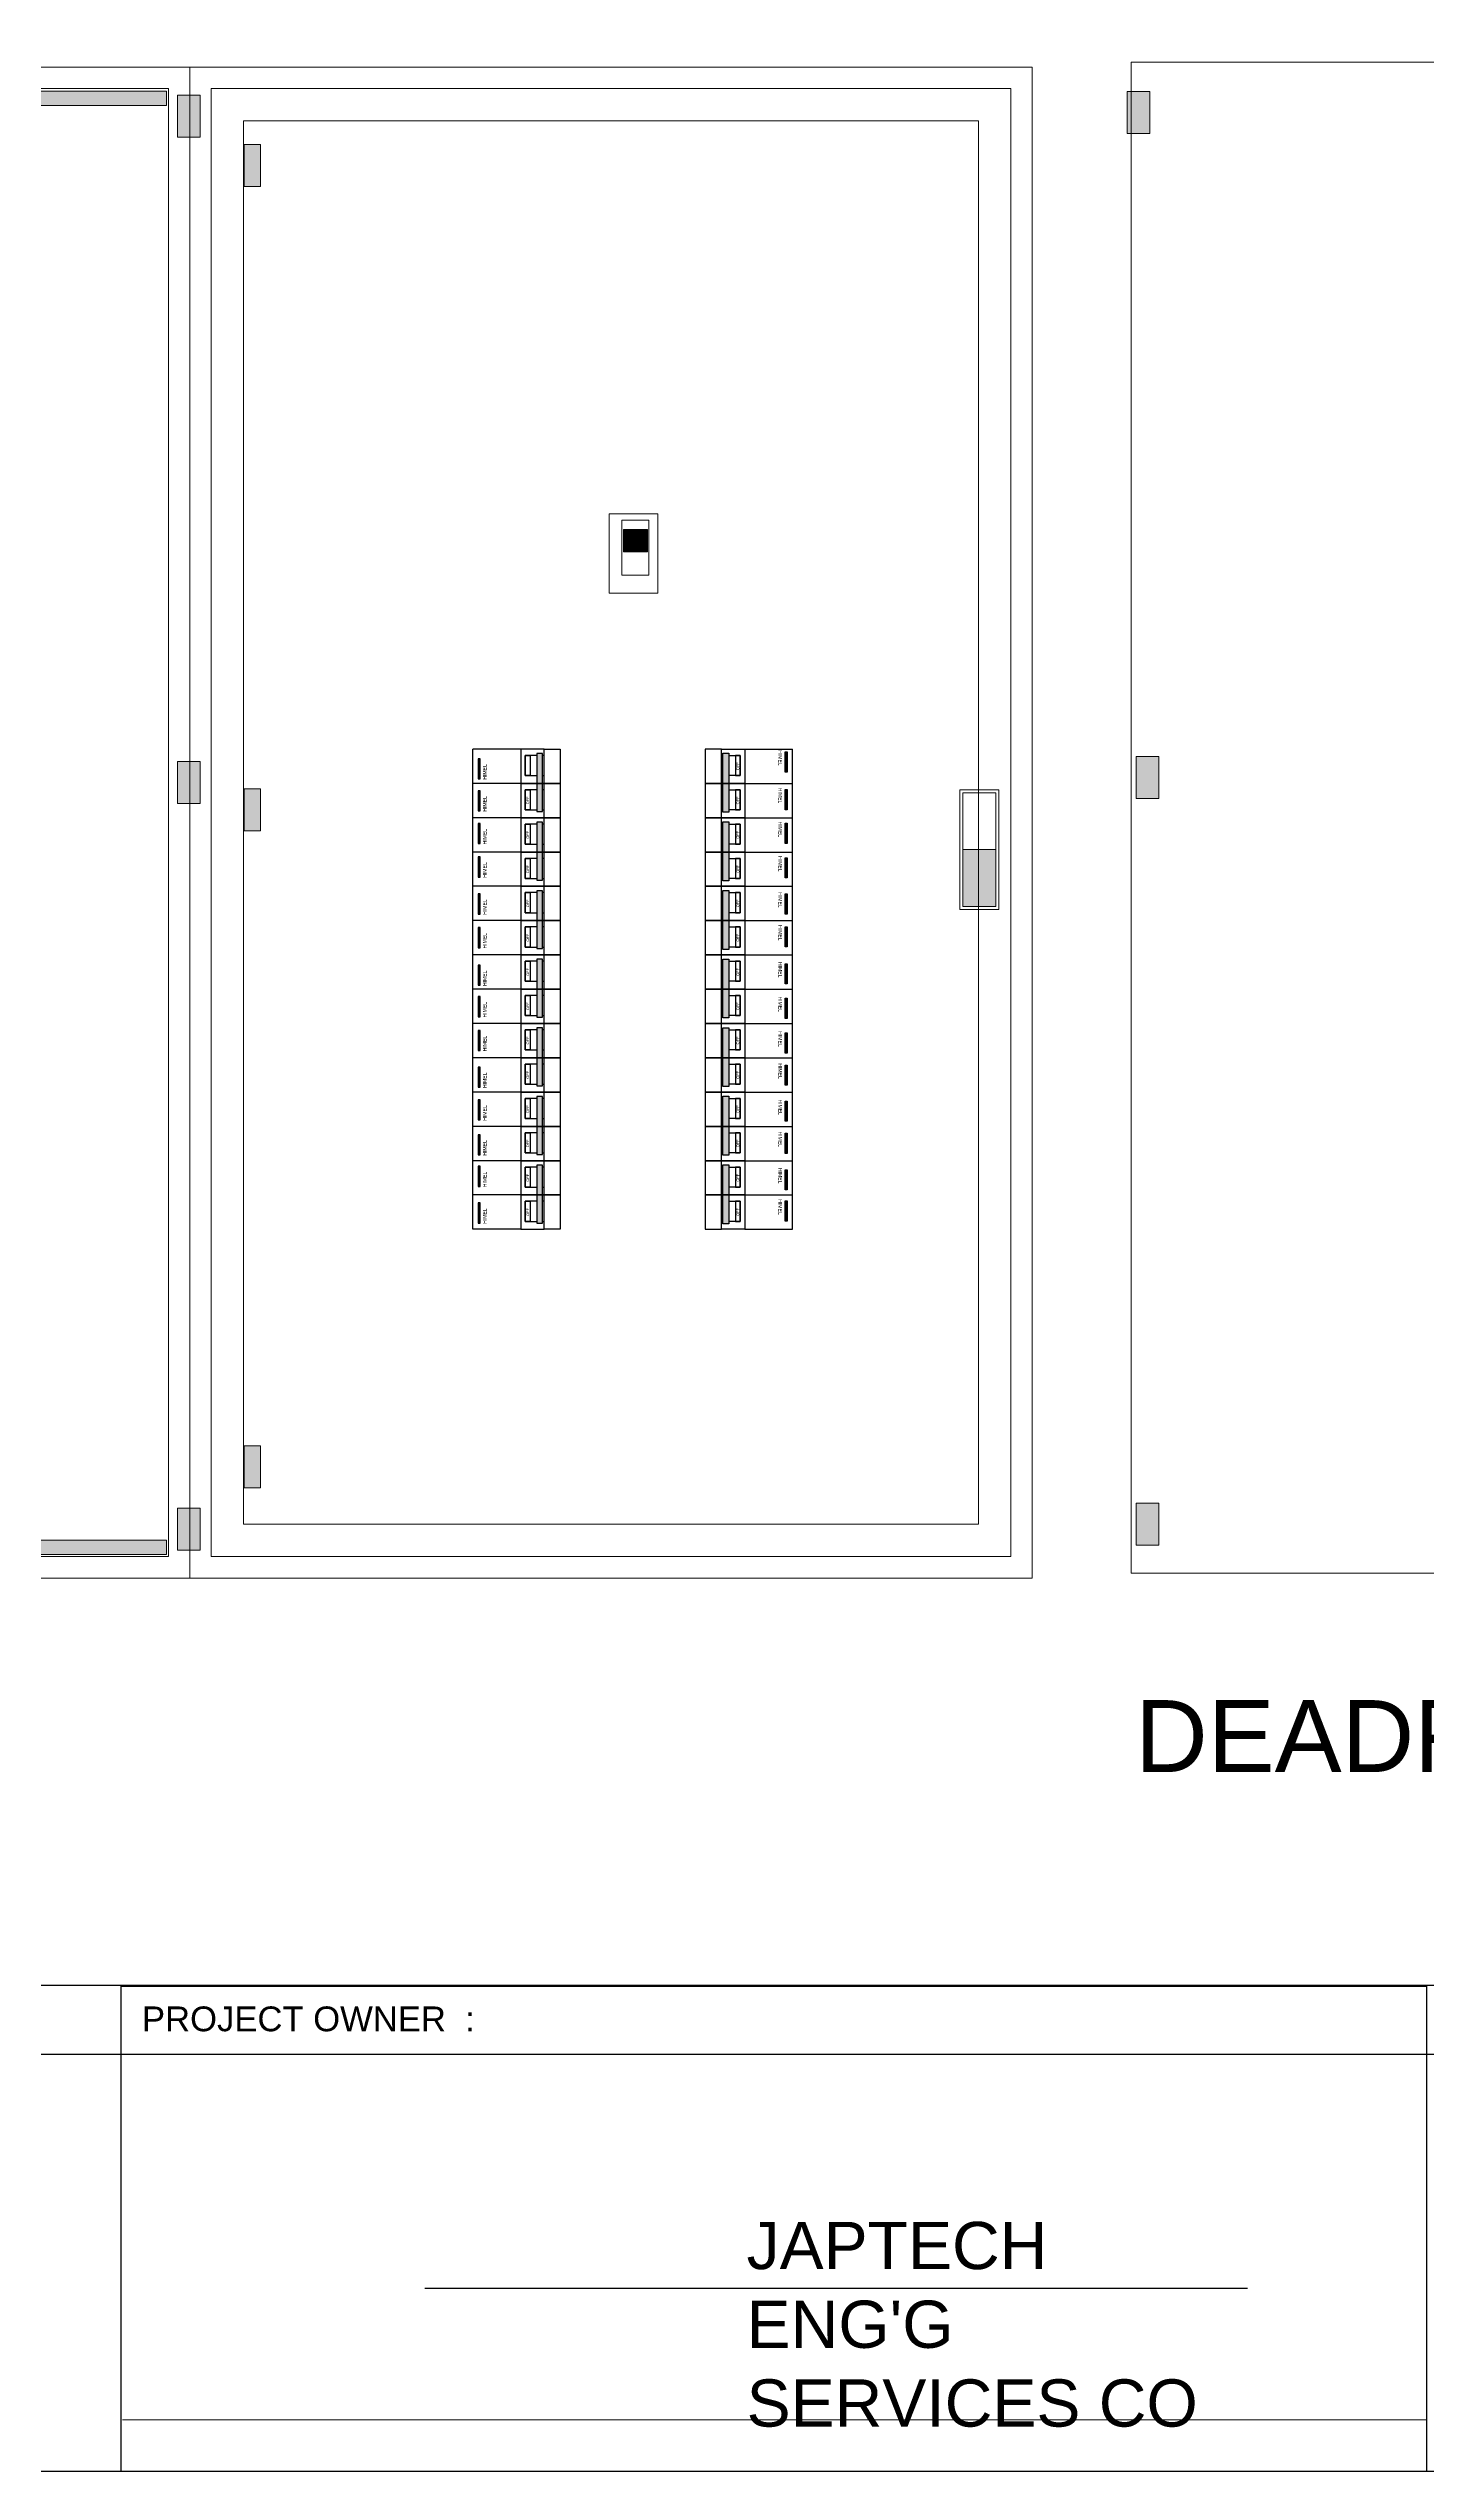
# Model space of a CAD drawing. Header units: inches. Extents: x 18739 to 22272, y 3658 to 7913.
# Drawn here: x 20635.8 to 20905, y 6592.1 to 7065.6 of the extents above; entities that cross this region are included whole.
import ezdxf

# ---------------------------------------------------------------- set-up
doc = ezdxf.new("R2010")
doc.units = ezdxf.units.IN
doc.header["$MEASUREMENT"] = 0
doc.layers.add('125-250AT', color=7, linetype='Continuous', lineweight=13)
doc.layers.add('ENCLOSRURE', color=7, linetype='Continuous', lineweight=20)
doc.layers.add('20-80AT', color=85, linetype='Continuous')
doc.styles.get("Standard").update_dxf_attribs({"font": 'arial.ttf'})
doc.styles.add('style2', font='swissk.ttf')

msp = doc.modelspace()

# ---------------------------------------------------------------- hatches: boundary and pattern name
h = msp.add_hatch(color=1)
h.dxf.hatch_style = 1
h.paths.add_polyline_path([(20732.34111, 6927.80254), (20731.19808, 6927.80254), (20731.19808, 6916.47149), (20732.34111, 6916.47149)])
h = msp.add_hatch(color=1)
h.dxf.hatch_style = 1
h.paths.add_polyline_path([(20767.5494, 6927.83818), (20768.69242, 6927.83818), (20768.69242, 6916.33147), (20767.5494, 6916.33147)])
h = msp.add_hatch(color=1)
h.dxf.hatch_style = 1
h.paths.add_polyline_path([(20780.10034, 6928.11845), (20779.71598, 6928.11845), (20779.71598, 6924.18028), (20780.10034, 6924.18028)])
h = msp.add_hatch(color=1)
h.dxf.hatch_style = 1
h.paths.add_polyline_path([(20719.73929, 6922.8287), (20720.12365, 6922.8287), (20720.12365, 6926.76687), (20719.73929, 6926.76687)])
h = msp.add_hatch(color=1)
h.dxf.hatch_style = 1
h.paths.add_polyline_path([(20719.73929, 6916.58282), (20720.12365, 6916.58282), (20720.12365, 6920.52099), (20719.73929, 6920.52099)])
h = msp.add_hatch(color=1)
h.dxf.hatch_style = 1
h.paths.add_polyline_path([(20780.10034, 6920.74921), (20779.71598, 6920.74921), (20779.71598, 6916.81104), (20780.10034, 6916.81104)])
h = msp.add_hatch(color=1)
h.dxf.hatch_style = 1
h.paths.add_polyline_path([(20719.73929, 6910.18238), (20720.12365, 6910.18238), (20720.12365, 6914.12055), (20719.73929, 6914.12055)])
h = msp.add_hatch(color=1)
h.dxf.hatch_style = 1
h.paths.add_polyline_path([(20732.34106, 6914.39805), (20731.19804, 6914.39805), (20731.19804, 6903.067), (20732.34106, 6903.067)])
h = msp.add_hatch(color=1)
h.dxf.hatch_style = 1
h.paths.add_polyline_path([(20767.54935, 6914.43369), (20768.69237, 6914.43369), (20768.69237, 6902.92698), (20767.54935, 6902.92698)])
h = msp.add_hatch(color=1)
h.dxf.hatch_style = 1
h.paths.add_polyline_path([(20780.10034, 6914.16392), (20779.71598, 6914.16392), (20779.71598, 6910.22575), (20780.10034, 6910.22575)])
h = msp.add_hatch(color=1)
h.dxf.hatch_style = 1
h.paths.add_polyline_path([(20719.73929, 6903.66602), (20720.12365, 6903.66602), (20720.12365, 6907.60419), (20719.73929, 6907.60419)])
h = msp.add_hatch(color=1)
h.dxf.hatch_style = 1
h.paths.add_polyline_path([(20780.10034, 6907.42189), (20779.71598, 6907.42189), (20779.71598, 6903.48372), (20780.10034, 6903.48372)])
h = msp.add_hatch(color=1)
h.dxf.hatch_style = 1
h.paths.add_polyline_path([(20719.73929, 6896.4158), (20720.12365, 6896.4158), (20720.12365, 6900.35397), (20719.73929, 6900.35397)])
h = msp.add_hatch(color=1)
h.dxf.hatch_style = 1
h.paths.add_polyline_path([(20732.34101, 6900.99357), (20731.19799, 6900.99357), (20731.19799, 6889.66251), (20732.34101, 6889.66251)])
h = msp.add_hatch(color=1)
h.dxf.hatch_style = 1
h.paths.add_polyline_path([(20767.5493, 6901.0292), (20768.69232, 6901.0292), (20768.69232, 6889.52249), (20767.5493, 6889.52249)])
h = msp.add_hatch(color=1)
h.dxf.hatch_style = 1
h.paths.add_polyline_path([(20780.10034, 6900.36642), (20779.71598, 6900.36642), (20779.71598, 6896.42825), (20780.10034, 6896.42825)])
h = msp.add_hatch(color=1)
h.dxf.hatch_style = 1
h.paths.add_polyline_path([(20719.73929, 6889.84812), (20720.12365, 6889.84812), (20720.12365, 6893.78629), (20719.73929, 6893.78629)])
h = msp.add_hatch(color=1)
h.dxf.hatch_style = 1
h.paths.add_polyline_path([(20780.10034, 6893.93785), (20779.71598, 6893.93785), (20779.71598, 6889.99968), (20780.10034, 6889.99968)])
h = msp.add_hatch(color=1)
h.dxf.hatch_style = 1
h.paths.add_polyline_path([(20719.73929, 6882.50299), (20720.12365, 6882.50299), (20720.12365, 6886.44117), (20719.73929, 6886.44117)])
h = msp.add_hatch(color=1)
h.dxf.hatch_style = 1
h.paths.add_polyline_path([(20732.34111, 6887.58908), (20731.19808, 6887.58908), (20731.19808, 6876.25803), (20732.34111, 6876.25803)])
h = msp.add_hatch(color=1)
h.dxf.hatch_style = 1
h.paths.add_polyline_path([(20767.5494, 6887.62471), (20768.69242, 6887.62471), (20768.69242, 6876.118), (20767.5494, 6876.118)])
h = msp.add_hatch(color=1)
h.dxf.hatch_style = 1
h.paths.add_polyline_path([(20780.10034, 6886.72534), (20779.71598, 6886.72534), (20779.71598, 6882.78717), (20780.10034, 6882.78717)])
h = msp.add_hatch(color=1)
h.dxf.hatch_style = 1
h.paths.add_polyline_path([(20719.73929, 6876.36748), (20720.12365, 6876.36748), (20720.12365, 6880.30565), (20719.73929, 6880.30565)])
h = msp.add_hatch(color=1)
h.dxf.hatch_style = 1
h.paths.add_polyline_path([(20780.10034, 6879.98331), (20779.71598, 6879.98331), (20779.71598, 6876.04514), (20780.10034, 6876.04514)])
h = msp.add_hatch(color=1)
h.dxf.hatch_style = 1
h.paths.add_polyline_path([(20719.73929, 6869.74756), (20720.12365, 6869.74756), (20720.12365, 6873.68573), (20719.73929, 6873.68573)])
h = msp.add_hatch(color=1)
h.dxf.hatch_style = 1
h.paths.add_polyline_path([(20732.34106, 6874.18459), (20731.19804, 6874.18459), (20731.19804, 6862.85354), (20732.34106, 6862.85354)])
h = msp.add_hatch(color=1)
h.dxf.hatch_style = 1
h.paths.add_polyline_path([(20767.54935, 6874.22022), (20768.69237, 6874.22022), (20768.69237, 6862.71351), (20767.54935, 6862.71351)])
h = msp.add_hatch(color=1)
h.dxf.hatch_style = 1
h.paths.add_polyline_path([(20780.10034, 6873.19029), (20779.71598, 6873.19029), (20779.71598, 6869.25212), (20780.10034, 6869.25212)])
h = msp.add_hatch(color=1)
h.dxf.hatch_style = 1
h.paths.add_polyline_path([(20719.73929, 6862.57523), (20720.12365, 6862.57523), (20720.12365, 6866.5134), (20719.73929, 6866.5134)])
h = msp.add_hatch(color=1)
h.dxf.hatch_style = 1
h.paths.add_polyline_path([(20780.10034, 6866.91875), (20779.71598, 6866.91875), (20779.71598, 6862.98058), (20780.10034, 6862.98058)])
h = msp.add_hatch(color=1)
h.dxf.hatch_style = 1
h.paths.add_polyline_path([(20719.73929, 6856.18067), (20720.12365, 6856.18067), (20720.12365, 6860.11884), (20719.73929, 6860.11884)])
h = msp.add_hatch(color=1)
h.dxf.hatch_style = 1
h.paths.add_polyline_path([(20732.34101, 6860.7801), (20731.19799, 6860.7801), (20731.19799, 6849.44905), (20732.34101, 6849.44905)])
h = msp.add_hatch(color=1)
h.dxf.hatch_style = 1
h.paths.add_polyline_path([(20767.5493, 6860.81573), (20768.69232, 6860.81573), (20768.69232, 6849.30902), (20767.5493, 6849.30902)])
h = msp.add_hatch(color=1)
h.dxf.hatch_style = 1
h.paths.add_polyline_path([(20780.10034, 6859.86297), (20779.71598, 6859.86297), (20779.71598, 6855.9248), (20780.10034, 6855.9248)])
h = msp.add_hatch(color=1)
h.dxf.hatch_style = 1
h.paths.add_polyline_path([(20719.73929, 6849.35394), (20720.12365, 6849.35394), (20720.12365, 6853.29211), (20719.73929, 6853.29211)])
h = msp.add_hatch(color=1)
h.dxf.hatch_style = 1
h.paths.add_polyline_path([(20780.10034, 6853.59143), (20779.71598, 6853.59143), (20779.71598, 6849.65326), (20780.10034, 6849.65326)])
h = msp.add_hatch(color=1)
h.dxf.hatch_style = 1
h.paths.add_polyline_path([(20732.34097, 6847.37561), (20731.19794, 6847.37561), (20731.19794, 6836.04456), (20732.34097, 6836.04456)])
h = msp.add_hatch(color=1)
h.dxf.hatch_style = 1
h.paths.add_polyline_path([(20767.54925, 6847.41124), (20768.69228, 6847.41124), (20768.69228, 6835.90454), (20767.54925, 6835.90454)])
h = msp.add_hatch(color=1)
h.dxf.hatch_style = 1
h.paths.add_polyline_path([(20719.73929, 6843.19246), (20720.12365, 6843.19246), (20720.12365, 6847.13063), (20719.73929, 6847.13063)])
h = msp.add_hatch(color=1)
h.dxf.hatch_style = 1
h.paths.add_polyline_path([(20780.10034, 6846.46795), (20779.71598, 6846.46795), (20779.71598, 6842.52978), (20780.10034, 6842.52978)])
h = msp.add_hatch(color=1)
h.dxf.hatch_style = 1
h.paths.add_polyline_path([(20719.73929, 6836.02013), (20720.12365, 6836.02013), (20720.12365, 6839.9583), (20719.73929, 6839.9583)])
h = msp.add_hatch(color=1)
h.dxf.hatch_style = 1
h.paths.add_polyline_path([(20780.10034, 6840.35314), (20779.71598, 6840.35314), (20779.71598, 6836.41497), (20780.10034, 6836.41497)])
at = {"layer": 'ENCLOSRURE'}
h = msp.add_hatch(color=8, dxfattribs=at)
h.dxf.hatch_style = 1
h.paths.add_polyline_path([(20505.39126, 7054.40859), (20658.87877, 7054.40859), (20658.87877, 7057.25287), (20502.99011, 7057.25287)])
h = msp.add_hatch(color=0, dxfattribs=at)
h.dxf.hatch_style = 1
h.paths.add_polyline_path([(20665.42983, 7056.45159), (20661.00715, 7056.45159), (20661.00715, 7048.24343), (20665.42983, 7048.24343)])
h = msp.add_hatch(color=0, dxfattribs=at)
h.dxf.hatch_style = 1
h.paths.add_polyline_path([(20850.93578, 7057.16198), (20846.5131, 7057.16198), (20846.5131, 7048.95382), (20850.93578, 7048.95382)])
h = msp.add_hatch(color=0, dxfattribs=at)
h.dxf.hatch_style = 1
h.paths.add_polyline_path([(20677.25069, 7046.80448), (20674.02864, 7046.80448), (20674.02864, 7038.59632), (20677.25069, 7038.59632)])
h = msp.add_hatch(color=6, dxfattribs=at)
h.dxf.hatch_style = 1
h.paths.add_polyline_path([(20752.84143, 6971.57253), (20748.10574, 6971.57253), (20748.10574, 6967.24325), (20752.84143, 6967.24325)])
h = msp.add_hatch(color=0, dxfattribs=at)
h.dxf.hatch_style = 1
h.paths.add_polyline_path([(20665.42983, 6926.22901), (20661.00715, 6926.22901), (20661.00715, 6918.02085), (20665.42983, 6918.02085)])
h = msp.add_hatch(color=0, dxfattribs=at)
h.dxf.hatch_style = 1
h.paths.add_polyline_path([(20852.69402, 6927.21035), (20848.27134, 6927.21035), (20848.27134, 6919.00219), (20852.69402, 6919.00219)])
h = msp.add_hatch(color=0, dxfattribs=at)
h.dxf.hatch_style = 1
h.paths.add_polyline_path([(20677.25069, 6920.8729), (20674.02864, 6920.8729), (20674.02864, 6912.66474), (20677.25069, 6912.66474)])
h = msp.add_hatch(color=1, dxfattribs=at)
h.dxf.hatch_style = 1
h.paths.add_polyline_path([(20814.43874, 6897.90622), (20820.8687, 6897.90622), (20820.8687, 6909.02291), (20814.43874, 6909.02291)])
h = msp.add_hatch(color=0, dxfattribs=at)
h.dxf.hatch_style = 1
h.paths.add_polyline_path([(20677.25069, 6792.49369), (20674.02864, 6792.49369), (20674.02864, 6784.28553), (20677.25069, 6784.28553)])
h = msp.add_hatch(color=0, dxfattribs=at)
h.dxf.hatch_style = 1
h.paths.add_polyline_path([(20852.69402, 6781.29073), (20848.27134, 6781.29073), (20848.27134, 6773.08257), (20852.69402, 6773.08257)])
h = msp.add_hatch(color=0, dxfattribs=at)
h.dxf.hatch_style = 1
h.paths.add_polyline_path([(20665.42983, 6780.3094), (20661.00715, 6780.3094), (20661.00715, 6772.10124), (20665.42983, 6772.10124)])
h = msp.add_hatch(color=8, dxfattribs=at)
h.dxf.hatch_style = 1
h.paths.add_polyline_path([(20505.39126, 6771.24092), (20658.87877, 6771.24092), (20658.87877, 6774.08519), (20502.99011, 6774.08519)])

# ---------------------------------------------------------------- linework, layer by layer
at = {"color": 0}
for p, q in [((20728.05846, 6928.6573), (20718.72756, 6928.65709)), ((20771.83199, 6928.65711), (20781.16289, 6928.65711)), ((20728.05841, 6915.25281), (20718.72751, 6915.2526)), ((20771.83195, 6915.25262), (20781.16285, 6915.25262)), ((20728.05837, 6901.84832), (20718.72747, 6901.84811)), ((20771.8319, 6901.84813), (20781.1628, 6901.84813)), ((20728.05846, 6888.44383), (20718.72756, 6888.44362)), ((20771.83199, 6888.44364), (20781.16289, 6888.44364)), ((20728.05841, 6875.03935), (20718.72751, 6875.03913)), ((20771.83195, 6875.03916), (20781.16285, 6875.03916)), ((20728.05837, 6861.63486), (20718.72747, 6861.63464)), ((20771.8319, 6861.63467), (20781.1628, 6861.63467)), ((20728.05832, 6848.23037), (20718.72742, 6848.23015)), ((20771.83185, 6848.23018), (20781.16275, 6848.23018)), ((20728.05827, 6834.82588), (20718.72737, 6834.82567)), ((20771.83181, 6834.82569), (20781.16271, 6834.82569))]:
    msp.add_line(p, q, dxfattribs=at)
for p, q in [((20211.33487, 6687.12318, -33.60868), (21160.54527, 6687.12318, -33.60868)), ((21234.31633, 6673.52864, -33.6051), (20474.77971, 6673.52858, -33.64915))]:
    msp.add_line(p, q)
at = {"color": 251, "true_color": 0x636466}
msp.add_line((20709.33073, 6627.87809, -33.64449), (20870.06647, 6627.87809, -33.64449), dxfattribs=at)
at = {"elevation": -33.6051}
for points in [[(20211.33487, 6592.05582), (20211.33487, 7306.32453), (21234.70676, 7306.32453), (21234.70676, 6592.05582)], [(20905.02594, 6592.05582), (20649.98635, 6592.05582), (20649.98635, 6686.89694), (20905.02594, 6686.89694)]]:
    msp.add_lwpolyline(points, close=True, dxfattribs=at)
at = {"color": 1}
for points in [[(20732.34111, 6916.47149), (20732.34111, 6927.80254), (20731.19808, 6927.80254), (20731.19808, 6916.47149)], [(20767.5494, 6916.33147), (20767.5494, 6927.83818), (20768.69242, 6927.83818), (20768.69242, 6916.33147)], [(20780.10034, 6928.11845), (20780.10034, 6924.18028), (20779.71598, 6924.18028), (20779.71598, 6928.11845)], [(20719.73929, 6926.76687), (20719.73929, 6922.8287), (20720.12365, 6922.8287), (20720.12365, 6926.76687)], [(20719.73929, 6920.52099), (20719.73929, 6916.58282), (20720.12365, 6916.58282), (20720.12365, 6920.52099)], [(20780.10034, 6920.74921), (20780.10034, 6916.81104), (20779.71598, 6916.81104), (20779.71598, 6920.74921)], [(20719.73929, 6914.12055), (20719.73929, 6910.18238), (20720.12365, 6910.18238), (20720.12365, 6914.12055)], [(20732.34106, 6903.067), (20732.34106, 6914.39805), (20731.19804, 6914.39805), (20731.19804, 6903.067)], [(20767.54935, 6902.92698), (20767.54935, 6914.43369), (20768.69237, 6914.43369), (20768.69237, 6902.92698)], [(20780.10034, 6914.16392), (20780.10034, 6910.22575), (20779.71598, 6910.22575), (20779.71598, 6914.16392)], [(20719.73929, 6907.60419), (20719.73929, 6903.66602), (20720.12365, 6903.66602), (20720.12365, 6907.60419)], [(20780.10034, 6907.42189), (20780.10034, 6903.48372), (20779.71598, 6903.48372), (20779.71598, 6907.42189)], [(20719.73929, 6900.35397), (20719.73929, 6896.4158), (20720.12365, 6896.4158), (20720.12365, 6900.35397)], [(20732.34101, 6889.66251), (20732.34101, 6900.99357), (20731.19799, 6900.99357), (20731.19799, 6889.66251)], [(20767.5493, 6889.52249), (20767.5493, 6901.0292), (20768.69232, 6901.0292), (20768.69232, 6889.52249)], [(20780.10034, 6900.36642), (20780.10034, 6896.42825), (20779.71598, 6896.42825), (20779.71598, 6900.36642)], [(20719.73929, 6893.78629), (20719.73929, 6889.84812), (20720.12365, 6889.84812), (20720.12365, 6893.78629)], [(20780.10034, 6893.93785), (20780.10034, 6889.99968), (20779.71598, 6889.99968), (20779.71598, 6893.93785)], [(20719.73929, 6886.44117), (20719.73929, 6882.50299), (20720.12365, 6882.50299), (20720.12365, 6886.44117)], [(20732.34111, 6876.25803), (20732.34111, 6887.58908), (20731.19808, 6887.58908), (20731.19808, 6876.25803)], [(20767.5494, 6876.118), (20767.5494, 6887.62471), (20768.69242, 6887.62471), (20768.69242, 6876.118)], [(20780.10034, 6886.72534), (20780.10034, 6882.78717), (20779.71598, 6882.78717), (20779.71598, 6886.72534)], [(20719.73929, 6880.30565), (20719.73929, 6876.36748), (20720.12365, 6876.36748), (20720.12365, 6880.30565)], [(20780.10034, 6879.98331), (20780.10034, 6876.04514), (20779.71598, 6876.04514), (20779.71598, 6879.98331)], [(20719.73929, 6873.68573), (20719.73929, 6869.74756), (20720.12365, 6869.74756), (20720.12365, 6873.68573)], [(20732.34106, 6862.85354), (20732.34106, 6874.18459), (20731.19804, 6874.18459), (20731.19804, 6862.85354)], [(20767.54935, 6862.71351), (20767.54935, 6874.22022), (20768.69237, 6874.22022), (20768.69237, 6862.71351)], [(20780.10034, 6873.19029), (20780.10034, 6869.25212), (20779.71598, 6869.25212), (20779.71598, 6873.19029)], [(20719.73929, 6866.5134), (20719.73929, 6862.57523), (20720.12365, 6862.57523), (20720.12365, 6866.5134)], [(20780.10034, 6866.91875), (20780.10034, 6862.98058), (20779.71598, 6862.98058), (20779.71598, 6866.91875)], [(20719.73929, 6860.11884), (20719.73929, 6856.18067), (20720.12365, 6856.18067), (20720.12365, 6860.11884)], [(20732.34101, 6849.44905), (20732.34101, 6860.7801), (20731.19799, 6860.7801), (20731.19799, 6849.44905)], [(20767.5493, 6849.30902), (20767.5493, 6860.81573), (20768.69232, 6860.81573), (20768.69232, 6849.30902)], [(20780.10034, 6859.86297), (20780.10034, 6855.9248), (20779.71598, 6855.9248), (20779.71598, 6859.86297)], [(20719.73929, 6853.29211), (20719.73929, 6849.35394), (20720.12365, 6849.35394), (20720.12365, 6853.29211)], [(20780.10034, 6853.59143), (20780.10034, 6849.65326), (20779.71598, 6849.65326), (20779.71598, 6853.59143)], [(20732.34097, 6836.04456), (20732.34097, 6847.37561), (20731.19794, 6847.37561), (20731.19794, 6836.04456)], [(20767.54925, 6835.90454), (20767.54925, 6847.41124), (20768.69228, 6847.41124), (20768.69228, 6835.90454)], [(20719.73929, 6847.13063), (20719.73929, 6843.19246), (20720.12365, 6843.19246), (20720.12365, 6847.13063)], [(20780.10034, 6846.46795), (20780.10034, 6842.52978), (20779.71598, 6842.52978), (20779.71598, 6846.46795)], [(20719.73929, 6839.9583), (20719.73929, 6836.02013), (20720.12365, 6836.02013), (20720.12365, 6839.9583)], [(20780.10034, 6840.35314), (20780.10034, 6836.41497), (20779.71598, 6836.41497), (20779.71598, 6840.35314)]]:
    msp.add_lwpolyline(points, close=True, dxfattribs=at)
at = {"layer": '125-250AT'}
for points in [[(20745.3192, 6974.63196), (20754.84146, 6974.63196), (20754.84146, 6959.14203), (20745.3192, 6959.14203)], [(20747.82075, 6973.38524), (20753.08648, 6973.38524), (20753.08648, 6962.64044), (20747.82075, 6962.64044)], [(20748.10574, 6971.57253), (20752.84143, 6971.57253), (20752.84143, 6967.24325), (20748.10574, 6967.24325)]]:
    msp.add_lwpolyline(points, close=True, dxfattribs=at)
at = {"layer": '20-80AT', "color": 0}
for p, q in [((20728.05846, 6921.95506), (20718.72754, 6921.95484)), ((20771.83202, 6921.95506), (20781.16294, 6921.95484)), ((20728.05846, 6915.25295), (20718.72754, 6915.25273)), ((20771.83202, 6915.25295), (20781.16294, 6915.25273)), ((20728.05841, 6908.55057), (20718.72749, 6908.55035)), ((20771.83197, 6908.55057), (20781.1629, 6908.55035)), ((20728.05841, 6901.84846), (20718.72749, 6901.84824)), ((20771.83197, 6901.84846), (20781.1629, 6901.84824)), ((20728.05837, 6895.14608), (20718.72744, 6895.14586)), ((20771.83192, 6895.14608), (20781.16285, 6895.14586)), ((20728.05837, 6888.44397), (20718.72744, 6888.44375)), ((20771.83192, 6888.44397), (20781.16285, 6888.44375)), ((20728.05846, 6881.74159), (20718.72754, 6881.74138)), ((20771.83202, 6881.74159), (20781.16294, 6881.74138)), ((20728.05846, 6875.03948), (20718.72754, 6875.03927)), ((20771.83202, 6875.03948), (20781.16294, 6875.03927)), ((20728.05841, 6868.3371), (20718.72749, 6868.33689)), ((20771.83197, 6868.3371), (20781.1629, 6868.33689)), ((20728.05841, 6861.63499), (20718.72749, 6861.63478)), ((20771.83197, 6861.63499), (20781.1629, 6861.63478)), ((20728.05837, 6854.93261), (20718.72744, 6854.9324)), ((20771.83192, 6854.93261), (20781.16285, 6854.9324)), ((20728.05837, 6848.2305), (20718.72744, 6848.23029)), ((20771.83192, 6848.2305), (20781.16285, 6848.23029)), ((20728.05832, 6841.52812), (20718.7274, 6841.52791)), ((20771.83188, 6841.52812), (20781.1628, 6841.52791)), ((20728.05832, 6834.82601), (20718.7274, 6834.8258)), ((20771.83188, 6834.82601), (20781.1628, 6834.8258))]:
    msp.add_line(p, q, dxfattribs=at)
for points in [[(20728.05846, 6928.65709), (20728.05846, 6921.95498), (20718.72756, 6921.95498), (20718.72756, 6928.65709)], [(20771.83199, 6928.65711), (20771.83199, 6921.955), (20781.16289, 6921.955), (20781.16289, 6928.65711)], [(20731.19805, 6927.41822), (20728.9521, 6927.41822), (20728.9521, 6923.49738), (20731.19805, 6923.49738)], [(20732.34106, 6923.49738), (20732.62055, 6923.49738), (20732.62055, 6927.41822), (20732.34107, 6927.41822)], [(20767.5494, 6923.4974), (20767.2699, 6923.4974), (20767.2699, 6927.41825), (20767.54938, 6927.41825)], [(20768.6924, 6927.41825), (20770.93835, 6927.41825), (20770.93835, 6923.4974), (20768.6924, 6923.4974)], [(20728.05844, 6921.95484), (20728.05844, 6915.25273), (20718.72754, 6915.25273), (20718.72754, 6921.95484)], [(20731.19803, 6920.71598), (20728.95208, 6920.71598), (20728.95208, 6916.79513), (20731.19803, 6916.79513)], [(20732.34104, 6916.79513), (20732.62053, 6916.79513), (20732.62053, 6920.71598), (20732.34105, 6920.71598)], [(20771.83202, 6921.95502), (20767.26958, 6921.95509)], [(20767.26958, 6921.95504), (20767.54942, 6921.95504)], [(20767.54944, 6916.79513), (20767.26995, 6916.79513), (20767.26995, 6920.71598), (20767.54943, 6920.71598)], [(20768.69244, 6921.95502), (20771.83202, 6921.95498)], [(20768.69245, 6920.71598), (20770.9384, 6920.71598), (20770.9384, 6916.79513), (20768.69245, 6916.79513)], [(20771.83204, 6921.95484), (20771.83204, 6915.25273), (20781.16294, 6915.25273), (20781.16294, 6921.95484)], [(20728.05841, 6915.2526), (20728.05841, 6908.55049), (20718.72751, 6908.55049), (20718.72751, 6915.2526)], [(20731.198, 6914.01373), (20728.95205, 6914.01373), (20728.95205, 6910.09289), (20731.198, 6910.09289)], [(20732.34101, 6910.09289), (20732.6205, 6910.09289), (20732.6205, 6914.01373), (20732.34102, 6914.01373)], [(20767.54935, 6910.09291), (20767.26986, 6910.09291), (20767.26986, 6914.01376), (20767.54934, 6914.01376)], [(20768.69236, 6914.01376), (20770.93831, 6914.01376), (20770.93831, 6910.09291), (20768.69236, 6910.09291)], [(20771.83195, 6915.25262), (20771.83195, 6908.55051), (20781.16285, 6908.55051), (20781.16285, 6915.25262)], [(20728.05839, 6908.55035), (20728.05839, 6901.84824), (20718.72749, 6901.84824), (20718.72749, 6908.55035)], [(20731.19798, 6907.31149), (20728.95203, 6907.31149), (20728.95203, 6903.39065), (20731.19798, 6903.39065)], [(20732.34099, 6903.39065), (20732.62048, 6903.39065), (20732.62048, 6907.31149), (20732.341, 6907.31149)], [(20771.83197, 6908.55053), (20767.26953, 6908.5506)], [(20767.26953, 6908.55055), (20767.54937, 6908.55055)], [(20767.5494, 6903.39065), (20767.26991, 6903.39065), (20767.26991, 6907.31149), (20767.54938, 6907.31149)], [(20768.69239, 6908.55053), (20771.83197, 6908.55049)], [(20768.69241, 6907.31149), (20770.93835, 6907.31149), (20770.93835, 6903.39065), (20768.69241, 6903.39065)], [(20771.83199, 6908.55035), (20771.83199, 6901.84824), (20781.1629, 6901.84824), (20781.1629, 6908.55035)], [(20728.05837, 6901.84811), (20728.05837, 6895.146), (20718.72747, 6895.146), (20718.72747, 6901.84811)], [(20731.19796, 6900.60924), (20728.95201, 6900.60924), (20728.95201, 6896.6884), (20731.19796, 6896.6884)], [(20732.34097, 6896.6884), (20732.62046, 6896.6884), (20732.62046, 6900.60924), (20732.34098, 6900.60924)], [(20767.5493, 6896.68843), (20767.26981, 6896.68843), (20767.26981, 6900.60927), (20767.54929, 6900.60927)], [(20768.69231, 6900.60927), (20770.93826, 6900.60927), (20770.93826, 6896.68843), (20768.69231, 6896.68843)], [(20771.8319, 6901.84813), (20771.8319, 6895.14602), (20781.1628, 6895.14602), (20781.1628, 6901.84813)], [(20728.05834, 6895.14586), (20728.05834, 6888.44375), (20718.72744, 6888.44375), (20718.72744, 6895.14586)], [(20771.83192, 6895.14605), (20767.26948, 6895.14611)], [(20767.26948, 6895.14606), (20767.54933, 6895.14606)], [(20768.69235, 6895.14604), (20771.83192, 6895.146)], [(20771.83195, 6895.14586), (20771.83195, 6888.44375), (20781.16285, 6888.44375), (20781.16285, 6895.14586)], [(20731.19793, 6893.907), (20728.95198, 6893.907), (20728.95198, 6889.98616), (20731.19793, 6889.98616)], [(20732.34094, 6889.98616), (20732.62043, 6889.98616), (20732.62043, 6893.907), (20732.34095, 6893.907)], [(20767.54935, 6889.98616), (20767.26986, 6889.98616), (20767.26986, 6893.907), (20767.54934, 6893.907)], [(20768.69236, 6893.907), (20770.93831, 6893.907), (20770.93831, 6889.98616), (20768.69236, 6889.98616)], [(20728.05846, 6888.44362), (20728.05846, 6881.74151), (20718.72756, 6881.74151), (20718.72756, 6888.44362)], [(20731.19805, 6887.20476), (20728.9521, 6887.20476), (20728.9521, 6883.28391), (20731.19805, 6883.28391)], [(20732.34106, 6883.28391), (20732.62055, 6883.28391), (20732.62055, 6887.20476), (20732.34107, 6887.20476)], [(20767.5494, 6883.28394), (20767.2699, 6883.28394), (20767.2699, 6887.20478), (20767.54938, 6887.20478)], [(20768.6924, 6887.20478), (20770.93835, 6887.20478), (20770.93835, 6883.28394), (20768.6924, 6883.28394)], [(20771.83199, 6888.44364), (20771.83199, 6881.74153), (20781.16289, 6881.74153), (20781.16289, 6888.44364)], [(20728.05844, 6881.74138), (20728.05844, 6875.03927), (20718.72754, 6875.03927), (20718.72754, 6881.74138)], [(20731.19803, 6880.50251), (20728.95208, 6880.50251), (20728.95208, 6876.58167), (20731.19803, 6876.58167)], [(20732.34104, 6876.58167), (20732.62053, 6876.58167), (20732.62053, 6880.50251), (20732.34105, 6880.50251)], [(20771.83202, 6881.74156), (20767.26958, 6881.74162)], [(20767.26958, 6881.74158), (20767.54942, 6881.74157)], [(20767.54944, 6876.58167), (20767.26995, 6876.58167), (20767.26995, 6880.50251), (20767.54943, 6880.50251)], [(20768.69244, 6881.74156), (20771.83202, 6881.74151)], [(20768.69245, 6880.50251), (20770.9384, 6880.50251), (20770.9384, 6876.58167), (20768.69245, 6876.58167)], [(20771.83204, 6881.74138), (20771.83204, 6875.03927), (20781.16294, 6875.03927), (20781.16294, 6881.74138)], [(20728.05841, 6875.03913), (20728.05841, 6868.33702), (20718.72751, 6868.33702), (20718.72751, 6875.03913)], [(20731.198, 6873.80027), (20728.95205, 6873.80027), (20728.95205, 6869.87942), (20731.198, 6869.87942)], [(20732.34101, 6869.87942), (20732.6205, 6869.87942), (20732.6205, 6873.80027), (20732.34102, 6873.80027)], [(20767.54935, 6869.87945), (20767.26986, 6869.87945), (20767.26986, 6873.80029), (20767.54934, 6873.80029)], [(20768.69236, 6873.80029), (20770.93831, 6873.80029), (20770.93831, 6869.87945), (20768.69236, 6869.87945)], [(20771.83195, 6875.03916), (20771.83195, 6868.33705), (20781.16285, 6868.33705), (20781.16285, 6875.03916)], [(20728.05839, 6868.33689), (20728.05839, 6861.63478), (20718.72749, 6861.63478), (20718.72749, 6868.33689)], [(20731.19798, 6867.09802), (20728.95203, 6867.09802), (20728.95203, 6863.17718), (20731.19798, 6863.17718)], [(20732.34099, 6863.17718), (20732.62048, 6863.17718), (20732.62048, 6867.09802), (20732.341, 6867.09802)], [(20771.83197, 6868.33707), (20767.26953, 6868.33713)], [(20767.26953, 6868.33709), (20767.54937, 6868.33708)], [(20767.5494, 6863.17718), (20767.26991, 6863.17718), (20767.26991, 6867.09802), (20767.54938, 6867.09802)], [(20768.69239, 6868.33707), (20771.83197, 6868.33702)], [(20768.69241, 6867.09802), (20770.93835, 6867.09802), (20770.93835, 6863.17718), (20768.69241, 6863.17718)], [(20771.83199, 6868.33689), (20771.83199, 6861.63478), (20781.1629, 6861.63478), (20781.1629, 6868.33689)], [(20728.05837, 6861.63464), (20728.05837, 6854.93253), (20718.72747, 6854.93253), (20718.72747, 6861.63464)], [(20771.8319, 6861.63467), (20771.8319, 6854.93256), (20781.1628, 6854.93256), (20781.1628, 6861.63467)], [(20731.19796, 6860.39578), (20728.95201, 6860.39578), (20728.95201, 6856.47494), (20731.19796, 6856.47494)], [(20732.34097, 6856.47494), (20732.62046, 6856.47494), (20732.62046, 6860.39578), (20732.34098, 6860.39578)], [(20767.5493, 6856.47496), (20767.26981, 6856.47496), (20767.26981, 6860.3958), (20767.54929, 6860.3958)], [(20768.69231, 6860.3958), (20770.93826, 6860.3958), (20770.93826, 6856.47496), (20768.69231, 6856.47496)], [(20728.05834, 6854.9324), (20728.05834, 6848.23029), (20718.72744, 6848.23029), (20718.72744, 6854.9324)], [(20731.19793, 6853.69353), (20728.95198, 6853.69353), (20728.95198, 6849.77269), (20731.19793, 6849.77269)], [(20732.34094, 6849.77269), (20732.62043, 6849.77269), (20732.62043, 6853.69353), (20732.34095, 6853.69353)], [(20771.83192, 6854.93258), (20767.26948, 6854.93265)], [(20767.26948, 6854.9326), (20767.54933, 6854.93259)], [(20767.54935, 6849.77269), (20767.26986, 6849.77269), (20767.26986, 6853.69353), (20767.54934, 6853.69353)], [(20768.69235, 6854.93258), (20771.83192, 6854.93253)], [(20768.69236, 6853.69353), (20770.93831, 6853.69353), (20770.93831, 6849.77269), (20768.69236, 6849.77269)], [(20771.83195, 6854.9324), (20771.83195, 6848.23029), (20781.16285, 6848.23029), (20781.16285, 6854.9324)], [(20728.05832, 6848.23015), (20728.05832, 6841.52804), (20718.72742, 6841.52804), (20718.72742, 6848.23015)], [(20771.83185, 6848.23018), (20771.83185, 6841.52807), (20781.16275, 6841.52807), (20781.16275, 6848.23018)], [(20731.19791, 6846.99129), (20728.95196, 6846.99129), (20728.95196, 6843.07045), (20731.19791, 6843.07045)], [(20732.34092, 6843.07045), (20732.62041, 6843.07045), (20732.62041, 6846.99129), (20732.34093, 6846.99129)], [(20767.54925, 6843.07047), (20767.26976, 6843.07047), (20767.26976, 6846.99131), (20767.54924, 6846.99131)], [(20768.69226, 6846.99131), (20770.93821, 6846.99131), (20770.93821, 6843.07047), (20768.69226, 6843.07047)], [(20728.0583, 6841.52791), (20728.0583, 6834.8258), (20718.7274, 6834.8258), (20718.7274, 6841.52791)], [(20731.19789, 6840.28905), (20728.95194, 6840.28905), (20728.95194, 6836.3682), (20731.19789, 6836.3682)], [(20732.3409, 6836.3682), (20732.62039, 6836.3682), (20732.62039, 6840.28905), (20732.34091, 6840.28905)], [(20771.83188, 6841.52809), (20767.26944, 6841.52816)], [(20767.26944, 6841.52811), (20767.54928, 6841.52811)], [(20767.5493, 6836.3682), (20767.26981, 6836.3682), (20767.26981, 6840.28905), (20767.54929, 6840.28905)], [(20768.6923, 6841.52809), (20771.83188, 6841.52804)], [(20768.69231, 6840.28905), (20770.93826, 6840.28905), (20770.93826, 6836.3682), (20768.69231, 6836.3682)], [(20771.8319, 6841.52791), (20771.8319, 6834.8258), (20781.1628, 6834.8258), (20781.1628, 6841.52791)]]:
    msp.add_lwpolyline(points, dxfattribs=at)
for points in [[(20732.62056, 6921.95506), (20732.62058, 6928.6573), (20728.05848, 6928.6573), (20728.05846, 6921.95506)], [(20732.62091, 6928.65736), (20735.77478, 6928.65736), (20735.77478, 6921.95509), (20732.62091, 6921.95509)], [(20767.26954, 6928.65738), (20764.11568, 6928.65738), (20764.11568, 6921.95511), (20767.26954, 6921.95511)], [(20767.2699, 6921.95508), (20767.26987, 6928.65732), (20771.83197, 6928.65732), (20771.83199, 6921.95508)], [(20728.9521, 6923.49738), (20728.9521, 6927.41822), (20729.89269, 6927.41822), (20729.89269, 6923.49738)], [(20770.93835, 6923.4974), (20770.93835, 6927.41825), (20769.99776, 6927.41825), (20769.99776, 6923.4974)], [(20732.62053, 6915.25281), (20732.62056, 6921.95506), (20728.05846, 6921.95506), (20728.05844, 6915.25281)], [(20728.95208, 6916.79513), (20728.95208, 6920.71598), (20729.89267, 6920.71598), (20729.89267, 6916.79513)], [(20732.62089, 6921.95511), (20735.77476, 6921.95511), (20735.77476, 6915.25284), (20732.62089, 6915.25284)], [(20767.26959, 6921.95511), (20764.11572, 6921.95511), (20764.11572, 6915.25284), (20767.26959, 6915.25284)], [(20767.26995, 6915.25281), (20767.26992, 6921.95506), (20771.83202, 6921.95506), (20771.83204, 6915.25281)], [(20770.9384, 6916.79513), (20770.9384, 6920.71598), (20769.99781, 6920.71598), (20769.99781, 6916.79513)], [(20732.62051, 6908.55057), (20732.62053, 6915.25281), (20728.05844, 6915.25281), (20728.05841, 6908.55057)], [(20728.95205, 6910.09289), (20728.95205, 6914.01373), (20729.89265, 6914.01373), (20729.89265, 6910.09289)], [(20732.62087, 6915.25287), (20735.77473, 6915.25287), (20735.77473, 6908.5506), (20732.62087, 6908.5506)], [(20767.2695, 6915.25289), (20764.11563, 6915.25289), (20764.11563, 6908.55062), (20767.2695, 6908.55062)], [(20767.26985, 6908.55059), (20767.26983, 6915.25284), (20771.83192, 6915.25284), (20771.83195, 6908.55059)], [(20770.93831, 6910.09291), (20770.93831, 6914.01376), (20769.99772, 6914.01376), (20769.99772, 6910.09291)], [(20732.62049, 6901.84832), (20732.62051, 6908.55057), (20728.05841, 6908.55057), (20728.05839, 6901.84832)], [(20728.95203, 6903.39065), (20728.95203, 6907.31149), (20729.89262, 6907.31149), (20729.89262, 6903.39065)], [(20732.62084, 6908.55062), (20735.77471, 6908.55062), (20735.77471, 6901.84835), (20732.62084, 6901.84835)], [(20767.26954, 6908.55062), (20764.11568, 6908.55062), (20764.11568, 6901.84835), (20767.26954, 6901.84835)], [(20767.2699, 6901.84832), (20767.26987, 6908.55057), (20771.83197, 6908.55057), (20771.83199, 6901.84832)], [(20770.93835, 6903.39065), (20770.93835, 6907.31149), (20769.99776, 6907.31149), (20769.99776, 6903.39065)], [(20732.62046, 6895.14608), (20732.62049, 6901.84832), (20728.05839, 6901.84832), (20728.05837, 6895.14608)], [(20728.95201, 6896.6884), (20728.95201, 6900.60924), (20729.8926, 6900.60924), (20729.8926, 6896.6884)], [(20732.62082, 6901.84838), (20735.77469, 6901.84838), (20735.77469, 6895.14611), (20732.62082, 6895.14611)], [(20767.26945, 6901.8484), (20764.11558, 6901.8484), (20764.11558, 6895.14613), (20767.26945, 6895.14613)], [(20767.2698, 6895.1461), (20767.26978, 6901.84835), (20771.83188, 6901.84835), (20771.8319, 6895.1461)], [(20770.93826, 6896.68843), (20770.93826, 6900.60927), (20769.99767, 6900.60927), (20769.99767, 6896.68843)], [(20732.62044, 6888.44383), (20732.62046, 6895.14608), (20728.05837, 6895.14608), (20728.05834, 6888.44383)], [(20732.6208, 6895.14613), (20735.77466, 6895.14613), (20735.77466, 6888.44387), (20732.6208, 6888.44387)], [(20767.2695, 6895.14613), (20764.11563, 6895.14613), (20764.11563, 6888.44387), (20767.2695, 6888.44387)], [(20767.26985, 6888.44383), (20767.26983, 6895.14608), (20771.83192, 6895.14608), (20771.83195, 6888.44383)], [(20728.95198, 6889.98616), (20728.95198, 6893.907), (20729.89258, 6893.907), (20729.89258, 6889.98616)], [(20770.93831, 6889.98616), (20770.93831, 6893.907), (20769.99772, 6893.907), (20769.99772, 6889.98616)], [(20732.62056, 6881.74159), (20732.62058, 6888.44383), (20728.05848, 6888.44383), (20728.05846, 6881.74159)], [(20728.9521, 6883.28391), (20728.9521, 6887.20476), (20729.89269, 6887.20476), (20729.89269, 6883.28391)], [(20732.62091, 6888.44389), (20735.77478, 6888.44389), (20735.77478, 6881.74162), (20732.62091, 6881.74162)], [(20767.26954, 6888.44391), (20764.11568, 6888.44391), (20764.11568, 6881.74165), (20767.26954, 6881.74165)], [(20767.2699, 6881.74161), (20767.26987, 6888.44386), (20771.83197, 6888.44386), (20771.83199, 6881.74161)], [(20770.93835, 6883.28394), (20770.93835, 6887.20478), (20769.99776, 6887.20478), (20769.99776, 6883.28394)], [(20732.62053, 6875.03935), (20732.62056, 6881.74159), (20728.05846, 6881.74159), (20728.05844, 6875.03935)], [(20728.95208, 6876.58167), (20728.95208, 6880.50251), (20729.89267, 6880.50251), (20729.89267, 6876.58167)], [(20732.62089, 6881.74165), (20735.77476, 6881.74165), (20735.77476, 6875.03938), (20732.62089, 6875.03938)], [(20767.26959, 6881.74165), (20764.11572, 6881.74165), (20764.11572, 6875.03938), (20767.26959, 6875.03938)], [(20767.26995, 6875.03935), (20767.26992, 6881.74159), (20771.83202, 6881.74159), (20771.83204, 6875.03935)], [(20770.9384, 6876.58167), (20770.9384, 6880.50251), (20769.99781, 6880.50251), (20769.99781, 6876.58167)], [(20732.62051, 6868.3371), (20732.62053, 6875.03935), (20728.05844, 6875.03935), (20728.05841, 6868.3371)], [(20728.95205, 6869.87942), (20728.95205, 6873.80027), (20729.89265, 6873.80027), (20729.89265, 6869.87942)], [(20732.62087, 6875.0394), (20735.77473, 6875.0394), (20735.77473, 6868.33713), (20732.62087, 6868.33713)], [(20767.2695, 6875.03943), (20764.11563, 6875.03943), (20764.11563, 6868.33716), (20767.2695, 6868.33716)], [(20767.26985, 6868.33713), (20767.26983, 6875.03937), (20771.83192, 6875.03937), (20771.83195, 6868.33713)], [(20770.93831, 6869.87945), (20770.93831, 6873.80029), (20769.99772, 6873.80029), (20769.99772, 6869.87945)], [(20732.62049, 6861.63486), (20732.62051, 6868.3371), (20728.05841, 6868.3371), (20728.05839, 6861.63486)], [(20728.95203, 6863.17718), (20728.95203, 6867.09802), (20729.89262, 6867.09802), (20729.89262, 6863.17718)], [(20732.62084, 6868.33716), (20735.77471, 6868.33716), (20735.77471, 6861.63489), (20732.62084, 6861.63489)], [(20767.26954, 6868.33716), (20764.11568, 6868.33716), (20764.11568, 6861.63489), (20767.26954, 6861.63489)], [(20767.2699, 6861.63486), (20767.26987, 6868.3371), (20771.83197, 6868.3371), (20771.83199, 6861.63486)], [(20770.93835, 6863.17718), (20770.93835, 6867.09802), (20769.99776, 6867.09802), (20769.99776, 6863.17718)], [(20732.62046, 6854.93261), (20732.62049, 6861.63486), (20728.05839, 6861.63486), (20728.05837, 6854.93261)], [(20732.62082, 6861.63491), (20735.77469, 6861.63491), (20735.77469, 6854.93264), (20732.62082, 6854.93264)], [(20767.26945, 6861.63494), (20764.11558, 6861.63494), (20764.11558, 6854.93267), (20767.26945, 6854.93267)], [(20767.2698, 6854.93264), (20767.26978, 6861.63488), (20771.83188, 6861.63488), (20771.8319, 6854.93264)], [(20728.95201, 6856.47494), (20728.95201, 6860.39578), (20729.8926, 6860.39578), (20729.8926, 6856.47494)], [(20770.93826, 6856.47496), (20770.93826, 6860.3958), (20769.99767, 6860.3958), (20769.99767, 6856.47496)], [(20732.62044, 6848.23037), (20732.62046, 6854.93261), (20728.05837, 6854.93261), (20728.05834, 6848.23037)], [(20728.95198, 6849.77269), (20728.95198, 6853.69353), (20729.89258, 6853.69353), (20729.89258, 6849.77269)], [(20732.6208, 6854.93267), (20735.77466, 6854.93267), (20735.77466, 6848.2304), (20732.6208, 6848.2304)], [(20767.2695, 6854.93267), (20764.11563, 6854.93267), (20764.11563, 6848.2304), (20767.2695, 6848.2304)], [(20767.26985, 6848.23037), (20767.26983, 6854.93261), (20771.83192, 6854.93261), (20771.83195, 6848.23037)], [(20770.93831, 6849.77269), (20770.93831, 6853.69353), (20769.99772, 6853.69353), (20769.99772, 6849.77269)], [(20732.62042, 6841.52812), (20732.62044, 6848.23037), (20728.05834, 6848.23037), (20728.05832, 6841.52812)], [(20732.62077, 6848.23042), (20735.77464, 6848.23042), (20735.77464, 6841.52816), (20732.62077, 6841.52816)], [(20767.2694, 6848.23045), (20764.11553, 6848.23045), (20764.11553, 6841.52818), (20767.2694, 6841.52818)], [(20767.26976, 6841.52815), (20767.26973, 6848.23039), (20771.83183, 6848.23039), (20771.83185, 6841.52815)], [(20728.95196, 6843.07045), (20728.95196, 6846.99129), (20729.89255, 6846.99129), (20729.89255, 6843.07045)], [(20770.93821, 6843.07047), (20770.93821, 6846.99131), (20769.99762, 6846.99131), (20769.99762, 6843.07047)], [(20732.62039, 6834.82588), (20732.62042, 6841.52812), (20728.05832, 6841.52812), (20728.0583, 6834.82588)], [(20728.95194, 6836.3682), (20728.95194, 6840.28905), (20729.89253, 6840.28905), (20729.89253, 6836.3682)], [(20732.62075, 6841.52818), (20735.77462, 6841.52818), (20735.77462, 6834.82591), (20732.62075, 6834.82591)], [(20767.26945, 6841.52818), (20764.11558, 6841.52818), (20764.11558, 6834.82591), (20767.26945, 6834.82591)], [(20767.2698, 6834.82588), (20767.26978, 6841.52812), (20771.83188, 6841.52812), (20771.8319, 6834.82588)], [(20770.93826, 6836.3682), (20770.93826, 6840.28905), (20769.99767, 6840.28905), (20769.99767, 6836.3682)]]:
    msp.add_lwpolyline(points, close=True, dxfattribs=at)
at = {"layer": 'ENCLOSRURE', "color": 0}
msp.add_line((20650.23215, 6602.17588, -33.6051), (20905.01517, 6602.17588, -34.26559), dxfattribs=at)
at = {"layer": 'ENCLOSRURE'}
for points in [[(20498.78298, 7061.94815), (20663.38397, 7061.94815), (20663.38397, 6766.61951), (20498.78298, 6766.61951)], [(20663.38397, 7061.94815), (20827.98496, 7061.94815), (20827.98496, 6766.61951), (20663.38397, 6766.61951)], [(20847.31522, 7062.92948), (21011.91621, 7062.92948), (21011.91621, 6767.60084), (20847.31522, 6767.60084)], [(20502.95198, 7057.77915), (20659.21498, 7057.77915), (20659.21498, 6770.84378), (20502.95198, 6770.84378)], [(20667.55297, 7057.77915), (20823.81597, 7057.77915), (20823.81597, 6770.84378), (20667.55297, 6770.84378)], [(20673.89993, 7051.4322), (20817.46901, 7051.4322), (20817.46901, 6777.19074), (20673.89993, 6777.19074)]]:
    msp.add_lwpolyline(points, close=True, dxfattribs=at)
at = {"layer": 'ENCLOSRURE', "color": 8}
for points in [[(20502.99011, 7057.25287), (20658.87877, 7057.25287), (20658.87877, 7054.40859), (20505.39126, 7054.40859)], [(20502.99011, 6774.08519), (20658.87877, 6774.08519), (20658.87877, 6771.24092), (20505.39126, 6771.24092)]]:
    msp.add_lwpolyline(points, close=True, dxfattribs=at)
at = {"layer": 'ENCLOSRURE', "color": 0}
for points in [[(20661.00715, 7056.45159), (20665.42983, 7056.45159), (20665.42983, 7048.24343), (20661.00715, 7048.24343)], [(20846.5131, 7057.16198), (20850.93578, 7057.16198), (20850.93578, 7048.95382), (20846.5131, 7048.95382)], [(20674.02864, 7046.80448), (20677.25069, 7046.80448), (20677.25069, 7038.59632), (20674.02864, 7038.59632)], [(20661.00715, 6926.22901), (20665.42983, 6926.22901), (20665.42983, 6918.02085), (20661.00715, 6918.02085)], [(20848.27134, 6927.21035), (20852.69402, 6927.21035), (20852.69402, 6919.00219), (20848.27134, 6919.00219)], [(20674.02864, 6920.8729), (20677.25069, 6920.8729), (20677.25069, 6912.66474), (20674.02864, 6912.66474)], [(20674.02864, 6792.49369), (20677.25069, 6792.49369), (20677.25069, 6784.28553), (20674.02864, 6784.28553)], [(20848.27134, 6781.29073), (20852.69402, 6781.29073), (20852.69402, 6773.08257), (20848.27134, 6773.08257)], [(20661.00715, 6780.3094), (20665.42983, 6780.3094), (20665.42983, 6772.10124), (20661.00715, 6772.10124)]]:
    msp.add_lwpolyline(points, close=True, dxfattribs=at)
at = {"layer": 'ENCLOSRURE', "elevation": -9913.76295}
for points in [[(20813.86124, 6920.71711), (20821.44621, 6920.71711), (20821.44621, 6897.32871), (20813.86124, 6897.32871)], [(20814.43874, 6920.1396), (20820.8687, 6920.1396), (20820.8687, 6897.90622), (20814.43874, 6897.90622)], [(20814.43874, 6909.02291), (20820.8687, 6909.02291), (20820.8687, 6897.90622), (20814.43874, 6897.90622)]]:
    msp.add_lwpolyline(points, close=True, dxfattribs=at)

# ---------------------------------------------------------------- texts
for p in [(20770.73768, 6924.56441), (20729.70085, 6917.86214), (20770.73773, 6917.86214), (20729.70082, 6911.15989), (20770.73763, 6911.15992), (20729.7008, 6904.45765), (20770.73768, 6904.45765), (20729.70078, 6897.7554), (20770.73758, 6897.75543), (20729.70075, 6891.05316), (20770.73763, 6891.05316), (20729.70087, 6884.35092), (20770.73768, 6884.35094), (20729.70085, 6877.64867), (20770.73773, 6877.64867), (20729.70082, 6870.94643), (20770.73763, 6870.94645), (20729.7008, 6864.24418), (20770.73768, 6864.24418), (20729.70078, 6857.54194), (20770.73758, 6857.54196), (20729.70075, 6850.83969), (20770.73763, 6850.83969), (20729.70073, 6844.13745), (20770.73754, 6844.13747), (20729.70071, 6837.43521), (20770.73759, 6837.43521)]:
    msp.add_text('OFF', height=0.547721, rotation=90).set_placement(p)
at = {"char_height": 0.7149061}
for s, insert, attachment_point, rotation in [('{\\fBradley Hand ITC|b0|i0|c0|p66;HIMEL }', (20778.41601, 6928.45052), 7, 270), ('{\\fBradley Hand ITC|b0|i0|c0|p66;HIMEL}', (20720.6638, 6922.68549), 1, 90), ('{\\fBradley Hand ITC|b0|i0|c0|p66;HIMEL}', (20720.6638, 6916.43962), 1, 90), ('{\\fBradley Hand ITC|b0|i0|c0|p66;HIMEL }', (20778.41601, 6921.08129), 7, 270), ('{\\fBradley Hand ITC|b0|i0|c0|p66;HIMEL }', (20778.41601, 6914.49599), 7, 270), ('{\\fBradley Hand ITC|b0|i0|c0|p66;HIMEL}', (20720.6638, 6910.03918), 1, 90), ('{\\fBradley Hand ITC|b0|i0|c0|p66;HIMEL}', (20720.6638, 6903.52282), 1, 90), ('{\\fBradley Hand ITC|b0|i0|c0|p66;HIMEL }', (20778.41601, 6907.75397), 7, 270), ('{\\fBradley Hand ITC|b0|i0|c0|p66;HIMEL }', (20778.41601, 6900.69849), 7, 270), ('{\\fBradley Hand ITC|b0|i0|c0|p66;HIMEL}', (20720.6638, 6896.27259), 1, 90), ('{\\fBradley Hand ITC|b0|i0|c0|p66;HIMEL}', (20720.6638, 6889.70492), 1, 90), ('{\\fBradley Hand ITC|b0|i0|c0|p66;HIMEL }', (20778.41601, 6894.26992), 7, 270), ('{\\fBradley Hand ITC|b0|i0|c0|p66;HIMEL}', (20720.6638, 6882.35979), 1, 90), ('{\\fBradley Hand ITC|b0|i0|c0|p66;HIMEL }', (20778.41601, 6887.05741), 7, 270), ('{\\fBradley Hand ITC|b0|i0|c0|p66;HIMEL}', (20720.6638, 6876.22427), 1, 90), ('{\\fBradley Hand ITC|b0|i0|c0|p66;HIMEL }', (20778.41601, 6880.31539), 7, 270), ('{\\fBradley Hand ITC|b0|i0|c0|p66;HIMEL}', (20720.6638, 6869.60435), 1, 90), ('{\\fBradley Hand ITC|b0|i0|c0|p66;HIMEL }', (20778.41601, 6873.52236), 7, 270), ('{\\fBradley Hand ITC|b0|i0|c0|p66;HIMEL }', (20778.41601, 6867.25083), 7, 270), ('{\\fBradley Hand ITC|b0|i0|c0|p66;HIMEL}', (20720.6638, 6862.43203), 1, 90), ('{\\fBradley Hand ITC|b0|i0|c0|p66;HIMEL}', (20720.6638, 6856.03746), 1, 90), ('{\\fBradley Hand ITC|b0|i0|c0|p66;HIMEL }', (20778.41601, 6860.19504), 7, 270), ('{\\fBradley Hand ITC|b0|i0|c0|p66;HIMEL}', (20720.6638, 6849.21074), 1, 90), ('{\\fBradley Hand ITC|b0|i0|c0|p66;HIMEL }', (20778.41601, 6853.92351), 7, 270), ('{\\fBradley Hand ITC|b0|i0|c0|p66;HIMEL}', (20720.6638, 6843.04926), 1, 90), ('{\\fBradley Hand ITC|b0|i0|c0|p66;HIMEL }', (20778.41601, 6846.80002), 7, 270), ('{\\fBradley Hand ITC|b0|i0|c0|p66;HIMEL}', (20720.6638, 6835.87693), 1, 90), ('{\\fBradley Hand ITC|b0|i0|c0|p66;HIMEL }', (20778.41601, 6840.68522), 7, 270)]:
    msp.add_mtext_dynamic_manual_height_columns(s, width=35.0550439, gutter_width=1, heights=[0.83509], dxfattribs=dict(at, insert=insert, attachment_point=attachment_point, rotation=rotation))
note = msp.add_mtext_dynamic_manual_height_columns('DEADFRONT  VIEW\\P', width=269.1155355, gutter_width=1, heights=[0.83509, 0], dxfattribs=dict(insert=(20577.9826, 6742.81159), char_height=14.047843, attachment_point=1))
at = {"color": 0, "insert": (20654.06513, 6682.93986, -33.6051), "char_height": 4.8429529, "attachment_point": 1}
msp.add_mtext_dynamic_manual_height_columns('PROJECT OWNER  :', width=82.6736714, gutter_width=1, heights=[0.83509], dxfattribs=at)
note = msp.add_mtext_dynamic_manual_height_columns('JAPTECH ', width=91.7572825, gutter_width=1, heights=[0.83509, 0], dxfattribs=dict(insert=(20679.43233, 6640.84567, -33.55439), char_height=9.2321627, attachment_point=1, style='style2'))
for column, words in zip(note.columns.linked_columns, ["ENG'G SERVICES CO "]):
    column.text = words

doc.saveas('drawing.dxf')
